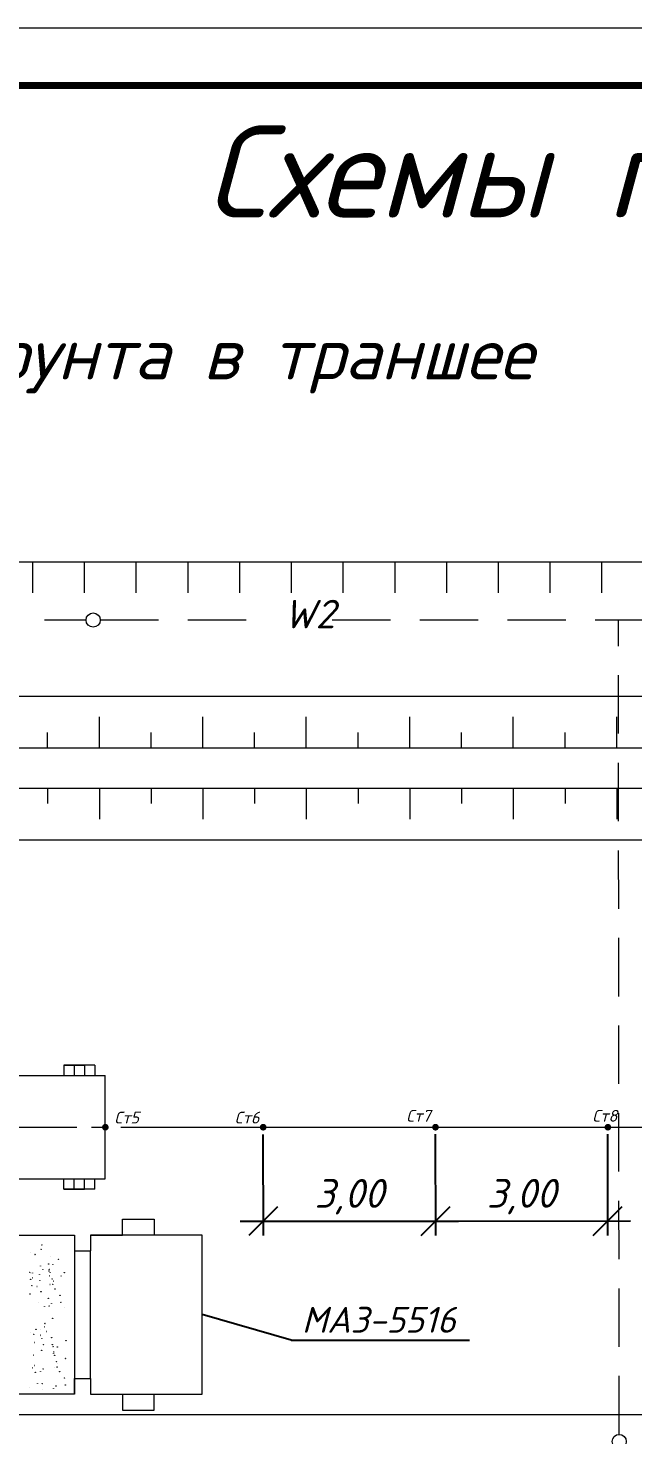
# Model space of a CAD drawing. Header units: millimetres. Extents: x 27137 to 30937, y -4667 to -569.
# Drawn here: x 28502 to 28554.6, y -2893.5 to -2771.2 of the extents above; entities that cross this region are included whole.
import ezdxf

# ---------------------------------------------------------------- set-up
doc = ezdxf.new("R2010")
doc.units = ezdxf.units.MM
doc.header["$LTSCALE"] = 0.4
for name, pattern in [('ACAD_ISO02W100', [15, 12, -3]), ('осевая', [50.8, 31.75, -6.35, 6.35, -6.35]), ('штриховаяX2', [38.1, 25.4, -12.7])]:
    doc.linetypes.add(name, pattern=pattern)
doc.styles.add('Isocpeur', font='isocpeui.ttf', dxfattribs={"height": 2.5})
doc.styles.get("Standard").update_dxf_attribs({"font": 'isocpeui.ttf', "height": 2.5})
doc.dimstyles.new('06', dxfattribs={"dimtxt": 2.5, "dimasz": 2.5, "dimexe": 1.25, "dimexo": 0.625, "dimtad": 1, "dimdec": 0, "dimlfac": 200, "dimtxsty": 'Standard', "dimblk": 'OBLIQUE', "dimcen": 2.5, "dimdle": 2, "dimadec": 0, "dimazin": 0, "dimtfac": 1, "dimtdec": 0, "dimtmove": 0, "dimatfit": 3, "dimldrblk": 'OBLIQUE', "dimfxl": 1, "dimarcsym": 0})

# ---------------------------------------------------------------- blocks, each defined once
blk = doc.blocks.new('_Oblique')
at = {"color": 0, "linetype": 'ByBlock', "lineweight": -2}
blk.add_line((-0.5, -0.5), (0.5, 0.5), dxfattribs=at)
blk = doc.blocks.new('*D382')
at = {"color": 0, "lineweight": -2, "transparency": 16777216}
for p, q in [((28522.4, -2867.4), (28522.41, -2876.2)), ((28537.39, -2867.39), (28537.4, -2876.19)), ((28520.41, -2874.96), (28539.4, -2874.94))]:
    blk.add_line(p, q, dxfattribs=at)
at = {"layer": 'Defpoints', "color": 0, "transparency": 16777216}
for p in [(28522.4, -2866.78), (28537.39, -2866.76), (28537.4, -2874.94)]:
    blk.add_point(p, dxfattribs=at)
at = {"color": 0, "lineweight": -2, "transparency": 16777216, "xscale": 2.5, "yscale": 2.5, "zscale": 2.5}
for p, rotation in [((28522.41, -2874.95), 180.0424897581809), ((28537.4, -2874.94), 0.04248975818089688)]:
    blk.add_blockref('_Oblique', p, dxfattribs=dict(at, rotation=rotation))
at = {"color": 0, "lineweight": 15, "transparency": 16777216, "insert": (28529.9, -2870.74), "char_height": 2.5, "attachment_point": 5, "rotation": 0.0425, "style": 'Isocpeur'}
blk.add_mtext('\\P3,00', dxfattribs=at)
blk = doc.blocks.new('*D383')
at = {"color": 0, "lineweight": -2, "transparency": 16777216}
for p, q in [((28537.39, -2867.39), (28537.4, -2876.19)), ((28552.38, -2867.38), (28552.38, -2876.18)), ((28535.4, -2874.94), (28554.38, -2874.93))]:
    blk.add_line(p, q, dxfattribs=at)
at = {"layer": 'Defpoints', "color": 0, "transparency": 16777216}
for p in [(28537.39, -2866.76), (28552.37, -2866.75), (28552.38, -2874.93)]:
    blk.add_point(p, dxfattribs=at)
at = {"color": 0, "lineweight": -2, "transparency": 16777216, "xscale": 2.5, "yscale": 2.5, "zscale": 2.5}
for p, rotation in [((28537.4, -2874.94), 180.0424897581809), ((28552.38, -2874.93), 0.04248975818089688)]:
    blk.add_blockref('_Oblique', p, dxfattribs=dict(at, rotation=rotation))
at = {"color": 0, "lineweight": 15, "transparency": 16777216, "insert": (28544.88, -2870.73), "char_height": 2.5, "attachment_point": 5, "rotation": 0.0425, "style": 'Isocpeur'}
blk.add_mtext('\\P3,00', dxfattribs=at)

msp = doc.modelspace()

# ---------------------------------------------------------------- hatches: boundary and pattern name
at = {"lineweight": 15}
h = msp.add_hatch(color=256, dxfattribs=at)
h.dxf.hatch_style = 1
h.paths.add_polyline_path([(28508.9798, -2866.7754), (28508.6881, -2866.7754), (28508.3964, -2866.7754, 1)])
h.paths.add_polyline_path([(28508.6881, -2866.4837, 0.41421356), (28508.3964, -2866.7754), (28508.6881, -2866.7754)])
h = msp.add_hatch(color=256, dxfattribs=at)
h.dxf.hatch_style = 1
h.paths.add_polyline_path([(28508.6881, -2866.4837), (28508.6881, -2866.7754), (28508.9798, -2866.7754, 0.41421356)])
h = msp.add_hatch(color=256, dxfattribs=at)
h.dxf.hatch_style = 1
h.paths.add_polyline_path([(28522.7081, -2866.7754), (28522.4165, -2866.7754), (28522.1248, -2866.7754, 1)])
h.paths.add_polyline_path([(28522.4165, -2866.4837, 0.41421356), (28522.1248, -2866.7754), (28522.4165, -2866.7754)])
h = msp.add_hatch(color=256, dxfattribs=at)
h.dxf.hatch_style = 1
h.paths.add_polyline_path([(28522.4165, -2866.4837), (28522.4165, -2866.7754), (28522.7081, -2866.7754, 0.41421356)])
h = msp.add_hatch(color=256, dxfattribs=at)
h.dxf.hatch_style = 1
h.paths.add_polyline_path([(28537.6963, -2866.7754), (28537.4046, -2866.7754), (28537.113, -2866.7754, 1)])
h.paths.add_polyline_path([(28537.4046, -2866.4837, 0.41421356), (28537.113, -2866.7754), (28537.4046, -2866.7754)])
h = msp.add_hatch(color=256, dxfattribs=at)
h.dxf.hatch_style = 1
h.paths.add_polyline_path([(28537.4046, -2866.4837), (28537.4046, -2866.7754), (28537.6963, -2866.7754, 0.41421356)])
h = msp.add_hatch(color=256, dxfattribs=at)
h.dxf.hatch_style = 1
h.paths.add_polyline_path([(28552.6934, -2866.7754), (28552.4018, -2866.7754), (28552.1101, -2866.7754, 1)])
h.paths.add_polyline_path([(28552.4018, -2866.4837, 0.41421356), (28552.1101, -2866.7754), (28552.4018, -2866.7754)])
h = msp.add_hatch(color=256, dxfattribs=at)
h.dxf.hatch_style = 1
h.paths.add_polyline_path([(28552.4018, -2866.4837), (28552.4018, -2866.7754), (28552.6934, -2866.7754, 0.41421356)])

# ---------------------------------------------------------------- linework, layer by layer
for p, q in [((28296.6694, -2817.5795), (28831.521, -2817.5795)), ((28502.3823, -2820.2795), (28502.3823, -2817.5795)), ((28502.3823, -2820.2795), (28502.3823, -2817.5795)), ((28506.8823, -2820.2795), (28506.8823, -2817.5795)), ((28511.3823, -2820.2795), (28511.3823, -2817.5795)), ((28515.8823, -2820.2795), (28515.8823, -2817.5795)), ((28520.3823, -2820.2795), (28520.3823, -2817.5795)), ((28524.8823, -2820.2795), (28524.8823, -2817.5795)), ((28529.3823, -2820.2795), (28529.3823, -2817.5795)), ((28533.8823, -2820.2795), (28533.8823, -2817.5795)), ((28538.3823, -2820.2795), (28538.3823, -2817.5795)), ((28538.3823, -2820.2795), (28538.3823, -2817.5795)), ((28542.8823, -2820.2795), (28542.8823, -2817.5795)), ((28542.8823, -2820.2795), (28542.8823, -2817.5795)), ((28547.3823, -2820.2795), (28547.3823, -2817.5795)), ((28551.8823, -2820.2795), (28551.8823, -2817.5795)), ((28508.1694, -2833.7754), (28508.1694, -2831.0754)), ((28508.1694, -2833.7754), (28508.1694, -2831.0754)), ((28508.1694, -2833.7754), (28508.1694, -2831.0754)), ((28517.1694, -2833.7754), (28517.1694, -2831.0754)), ((28517.1694, -2833.7754), (28517.1694, -2831.0754)), ((28526.1694, -2833.7754), (28526.1694, -2831.0754)), ((28526.1694, -2833.7754), (28526.1694, -2831.0754)), ((28526.1694, -2833.7754), (28526.1694, -2831.0754)), ((28535.1694, -2833.7754), (28535.1694, -2831.0754)), ((28535.1694, -2833.7754), (28535.1694, -2831.0754)), ((28544.1694, -2833.7754), (28544.1694, -2831.0754)), ((28544.1694, -2833.7754), (28544.1694, -2831.0754)), ((28544.1694, -2833.7754), (28544.1694, -2831.0754)), ((28544.1694, -2833.7754), (28544.1694, -2831.0754)), ((28553.1694, -2833.7754), (28553.1694, -2831.0754)), ((28553.1694, -2833.7754), (28553.1694, -2831.0754)), ((28553.1694, -2833.7754), (28553.1694, -2831.0754)), ((28553.1694, -2833.7754), (28553.1694, -2831.0754)), ((28503.6694, -2833.7754), (28503.6694, -2832.4254)), ((28512.6694, -2833.7754), (28512.6694, -2832.4254)), ((28521.6694, -2833.7754), (28521.6694, -2832.4254)), ((28530.6694, -2833.7754), (28530.6694, -2832.4254)), ((28539.6694, -2833.7754), (28539.6694, -2832.4254)), ((28548.6694, -2833.7754), (28548.6694, -2832.4254)), ((28503.6694, -2837.2754), (28503.6694, -2838.6254)), ((28508.1694, -2837.2754), (28508.1694, -2839.9754)), ((28508.1694, -2837.2754), (28508.1694, -2839.9754)), ((28508.1694, -2837.2754), (28508.1694, -2839.9754)), ((28512.6694, -2837.2754), (28512.6694, -2838.6254)), ((28517.1694, -2837.2754), (28517.1694, -2839.9754)), ((28517.1694, -2837.2754), (28517.1694, -2839.9754)), ((28517.1694, -2837.2754), (28517.1694, -2839.9754)), ((28517.1694, -2837.2754), (28517.1694, -2839.9754)), ((28521.6694, -2837.2754), (28521.6694, -2838.6254)), ((28526.1694, -2837.2754), (28526.1694, -2839.9754)), ((28526.1694, -2837.2754), (28526.1694, -2839.9754)), ((28526.1694, -2837.2754), (28526.1694, -2839.9754)), ((28530.6694, -2837.2754), (28530.6694, -2838.6254)), ((28535.1694, -2837.2754), (28535.1694, -2839.9754)), ((28535.1694, -2837.2754), (28535.1694, -2839.9754)), ((28535.1694, -2837.2754), (28535.1694, -2839.9754)), ((28535.1694, -2837.2754), (28535.1694, -2839.9754)), ((28539.6694, -2837.2754), (28539.6694, -2838.6254)), ((28544.1694, -2837.2754), (28544.1694, -2839.9754)), ((28544.1694, -2837.2754), (28544.1694, -2839.9754)), ((28544.1694, -2837.2754), (28544.1694, -2839.9754)), ((28548.6694, -2837.2754), (28548.6694, -2838.6254)), ((28553.1694, -2837.2754), (28553.1694, -2839.9754)), ((28553.1694, -2837.2754), (28553.1694, -2839.9754)), ((28553.1694, -2837.2754), (28553.1694, -2839.9754)), ((28553.1694, -2837.2754), (28553.1694, -2839.9754)), ((28496.9823, -2862.2754), (28508.6823, -2862.2754)), ((28507.7823, -2861.3754), (28505.0823, -2861.3754)), ((28505.0823, -2861.3754), (28505.0823, -2862.2754)), ((28505.0823, -2861.3754), (28505.9823, -2861.3754)), ((28505.9823, -2861.3754), (28505.9823, -2862.2754)), ((28505.9823, -2861.3754), (28506.8823, -2861.3754)), ((28506.8823, -2861.3754), (28506.8823, -2862.2754)), ((28508.6823, -2871.2754), (28508.6823, -2862.2754)), ((28496.9823, -2871.2754), (28508.6823, -2871.2754)), ((28505.0823, -2872.1754), (28505.0823, -2871.2754)), ((28505.9823, -2872.1754), (28505.9823, -2871.2754)), ((28506.8823, -2872.1754), (28506.8823, -2871.2754)), ((28507.7823, -2872.1754), (28505.0823, -2872.1754)), ((28505.0823, -2872.1754), (28505.9823, -2872.1754)), ((28505.9823, -2872.1754), (28506.8823, -2872.1754)), ((28510.1728, -2874.7675), (28512.9439, -2874.7675)), ((28510.1728, -2876.1531), (28510.1728, -2874.7675)), ((28512.9439, -2874.7675), (28512.9439, -2876.1531)), ((28485.2333, -2876.1531), (28506.0162, -2876.1531)), ((28506.0162, -2876.1531), (28506.0162, -2890.0084)), ((28506.0162, -2876.1531), (28506.0162, -2877.5386)), ((28506.0162, -2876.1531), (28506.0162, -2877.5386)), ((28517.1005, -2876.1531), (28507.4018, -2876.1531)), ((28507.4018, -2876.1531), (28507.4018, -2877.5386)), ((28507.4018, -2876.1531), (28510.1728, -2876.1531)), ((28517.1005, -2890.0084), (28517.1005, -2876.1531)), ((28506.0162, -2877.5386), (28507.4018, -2877.5386)), ((28507.4018, -2888.6228), (28507.4018, -2877.5386)), ((28506.0162, -2890.0084), (28506.0162, -2888.6228)), ((28506.0162, -2890.0084), (28506.0162, -2888.6228)), ((28506.0162, -2888.6228), (28507.4018, -2888.6228)), ((28507.4018, -2888.6228), (28507.4018, -2890.0084)), ((28506.0162, -2890.0084), (28485.2333, -2890.0084)), ((28507.4018, -2890.0084), (28510.1728, -2890.0084)), ((28507.4018, -2890.0084), (28517.1005, -2890.0084)), ((28510.1728, -2890.0084), (28510.1728, -2891.3939)), ((28512.9439, -2891.3939), (28512.9439, -2890.0084)), ((28510.1728, -2891.3939), (28512.9439, -2891.3939))]:
    msp.add_line(p, q, dxfattribs=at)
at = {"linetype": 'штриховаяX2', "lineweight": 15, "ltscale": 0.5}
for p, q in [((28457.6735, -2822.6473), (28507.011, -2822.6473)), ((28508.2442, -2822.6473), (28523.3861, -2822.6473)), ((28528.42, -2822.6473), (28557.6468, -2822.6473)), ((28553.3834, -2893.4927), (28553.313, -2822.6473))]:
    msp.add_line(p, q, dxfattribs=at)
at = {"lineweight": 15, "ltscale": 0.5}
for p, q in [((28328.0747, -2829.2754), (28697.8081, -2829.2754)), ((28301.1694, -2833.7754), (28697.8081, -2833.7754)), ((28301.1694, -2837.2754), (28697.8081, -2837.2754)), ((28447.0239, -2841.7754), (28697.8081, -2841.7754)), ((28507.7823, -2861.3754), (28507.7823, -2862.2754)), ((28507.7823, -2872.1754), (28507.7823, -2871.2754)), ((28296.6694, -2891.7754), (28831.521, -2891.7754))]:
    msp.add_line(p, q, dxfattribs=at)
at = {"linetype": 'осевая', "lineweight": 15, "ltscale": 0.5}
for p in [(28296.6694, -2866.7754), (28516.0186, -2866.7754)]:
    msp.add_line(p, (28697.8081, -2866.7754), dxfattribs=at)
at = {"ltscale": 0.5}
msp.add_line((28524.8411, -2885.2904), (28517.1005, -2883.0807), dxfattribs=at)
msp.add_line((28524.8411, -2885.2904), (28540.3666, -2885.2904))
at = {"color": 7, "lineweight": 15}
msp.add_lwpolyline([(28249.1837, -3365.1633), (29090.1837, -3365.1633), (29090.1837, -2771.1633), (28249.1837, -2771.1633)], close=True, dxfattribs=at)
at = {"lineweight": 15, "const_width": 0.6}
msp.add_lwpolyline([(28269.1837, -3360.1633), (29085.1837, -3360.1633), (29085.1837, -2776.1633), (28269.1837, -2776.1633)], close=True, dxfattribs=at)
msp.add_lwpolyline([(28269.1837, -2776.1633), (29085.1837, -2776.1633), (29085.1837, -3360.1633), (28269.1837, -3360.1633)], dxfattribs=at)
at = {"lineweight": 15, "ltscale": 0.5}
for centre in [(28507.6276, -2822.6565), (28553.384, -2894.1093)]:
    msp.add_circle(centre, 0.6167, dxfattribs=at)
at = {"lineweight": 15}
for centre, radius in [((28502.2085, -2877.705), 0.00917), ((28502.5802, -2877.8462), 0.0146), ((28503.0944, -2877.4091), 0.0148), ((28503.1715, -2877.0348), 0.0148), ((28503.9429, -2878.0473), 0.00917), ((28502.116, -2879.3929), 0.0148), ((28502.3596, -2879.4583), 0.00596), ((28503.0505, -2878.8512), 0.00596), ((28503.2477, -2879.1598), 0.0112), ((28503.7575, -2878.6796), 0.0112), ((28503.7869, -2879.2869), 0.00696), ((28503.8081, -2879.1466), 0.0112), ((28503.8922, -2879.4237), 0.00596), ((28504.1267, -2878.7026), 0.00696), ((28504.623, -2878.2744), 0.00917), ((28505.1219, -2879.4334), 0.0148), ((28502.1827, -2880.008), 0.0148), ((28502.1855, -2879.507), 0.00596), ((28502.2995, -2880.5547), 0.0096), ((28502.3635, -2879.8821), 0.00917), ((28502.7498, -2880.6336), 0.00917), ((28502.9641, -2879.5743), 0.00917), ((28502.9904, -2880.1311), 0.0095), ((28503.8134, -2879.699), 0.00917), ((28503.8823, -2880.4605), 0.0095), ((28504.0565, -2879.9838), 0.0112), ((28504.1071, -2880.4508), 0.0112), ((28504.1656, -2880.1666), 0.0112), ((28504.8423, -2879.7084), 0.00917), ((28502.1332, -2881.2825), 0.00596), ((28503.0903, -2881.0875), 0.00696), ((28503.0979, -2881.0799), 0.0111), ((28503.7209, -2881.6694), 0.0146), ((28504.3123, -2880.858), 0.0148), ((28504.3175, -2880.8524), 0.00917), ((28504.7498, -2881.3963), 0.0148), ((28502.899, -2881.9967), 0.00596), ((28503.3893, -2882.3917), 0.00696), ((28503.7908, -2882.3261), 0.00596), ((28504.0082, -2882.0943), 0.00696), ((28504.8164, -2882.0114), 0.0148), ((28505.1685, -2882.4629), 0.00917), ((28502.6573, -2884.3502), 0.0148), ((28503.3697, -2884.1398), 0.0112), ((28503.4283, -2883.8557), 0.0112), ((28504.1049, -2883.3975), 0.00917), ((28502.2081, -2884.6325), 0.00596), ((28502.4665, -2884.7833), 0.0146), ((28502.5141, -2885.5055), 0.00596), ((28503.0201, -2884.3974), 0.0112), ((28503.0495, -2885.0047), 0.00696), ((28503.0707, -2884.8644), 0.0112), ((28503.1548, -2885.1415), 0.00596), ((28503.5801, -2884.5415), 0.00917), ((28504.0124, -2885.0853), 0.0148), ((28505.2715, -2885.3353), 0.0146), ((28502.454, -2886.6019), 0.0096), ((28503.1449, -2886.1783), 0.0095), ((28503.3191, -2885.7016), 0.0112), ((28504.0791, -2885.7004), 0.0148), ((28504.1437, -2885.8722), 0.0112), ((28504.1732, -2886.4795), 0.00696), ((28504.1943, -2886.3392), 0.0112), ((28504.2784, -2886.6163), 0.00596), ((28504.5129, -2885.8952), 0.00696), ((28502.3629, -2887.7085), 0.00596), ((28502.5165, -2887.5048), 0.00917), ((28503.2708, -2887.8121), 0.00696), ((28504.2685, -2887.6531), 0.0095), ((28504.4427, -2887.1764), 0.0112), ((28504.4933, -2887.6434), 0.0112), ((28504.5519, -2887.3593), 0.0112), ((28505.2285, -2886.901), 0.00917), ((28502.6014, -2888.0971), 0.00917), ((28502.7831, -2889.0868), 0.0112), ((28503.0534, -2888.0439), 0.00596), ((28503.2006, -2889.0934), 0.0112), ((28504.7059, -2888.0502), 0.0148), ((28504.7037, -2888.045), 0.00917), ((28505.136, -2888.5889), 0.0148), ((28505.2027, -2889.204), 0.0148), ((28502.0651, -2889.39), 0.00696), ((28503.2512, -2889.5603), 0.0112), ((28504.1771, -2889.5187), 0.00596), ((28504.3944, -2889.2869), 0.00696)]:
    msp.add_circle(centre, radius, dxfattribs=at)

# ---------------------------------------------------------------- texts
at = {"lineweight": 15, "insert": (28517.4204, -2779.6418), "char_height": 8, "attachment_point": 1}
msp.add_mtext_dynamic_manual_height_columns('Схемы производства работ', width=157.001744, gutter_width=12.5, heights=[0], dxfattribs=at)
at = {"lineweight": 15, "insert": (28503.8974, -2802.943), "char_height": 4.5, "attachment_point": 8, "style": 'Isocpeur'}
msp.add_mtext_dynamic_manual_height_columns('Разработка грунта в траншее', width=148.56988, gutter_width=12.5, heights=[0], dxfattribs=at)
at = {"linetype": 'штриховаяX2', "lineweight": 15, "insert": (28524.2013, -2820.8944), "char_height": 2.48181, "attachment_point": 1, "style": 'Isocpeur'}
msp.add_mtext_dynamic_manual_height_columns('W2', width=3.719358, gutter_width=12.5, heights=[0], dxfattribs=at)
at = {"linetype": 'ACAD_ISO02W100', "lineweight": 15, "char_height": 1.02403, "attachment_point": 1, "style": 'Isocpeur'}
for s, insert in [('Ст5', (28509.4741, -2865.4244)), ('Ст6', (28519.9458, -2865.4244)), ('Ст7', (28534.8647, -2865.2688)), ('Ст8', (28551.0474, -2865.2688))]:
    msp.add_mtext_dynamic_manual_height_columns(s, width=8.608704, gutter_width=12.5, heights=[0], dxfattribs=dict(at, insert=insert))
at = {"insert": (28525.774, -2882.4002), "char_height": 2.25, "attachment_point": 1, "style": 'Isocpeur'}
msp.add_mtext_dynamic_manual_height_columns('МАЗ-5516', width=15.592034, gutter_width=12.5, heights=[0], dxfattribs=at)

# ---------------------------------------------------------------- dimensions: what is measured, and where the dimension line sits
at = {"lineweight": 15}
for p1, p2, picture, middle in [((28522.4032, -2866.7754), (28537.3891, -2866.7643), '*D382', (28529.8991, -2870.7397)), ((28537.3891, -2866.7643), (28552.3749, -2866.7532), '*D383', (28544.8849, -2870.7286))]:
    dim = msp.add_aligned_dim(p1=p1, p2=p2, distance=-8.1782, text='\\P3,00', dimstyle='06', override={"dimtxsty": 'Isocpeur'}, dxfattribs=at)
    dim.commit()
    dim.dimension.update_dxf_attribs({"geometry": picture, "text_midpoint": middle})

doc.saveas('drawing.dxf')
